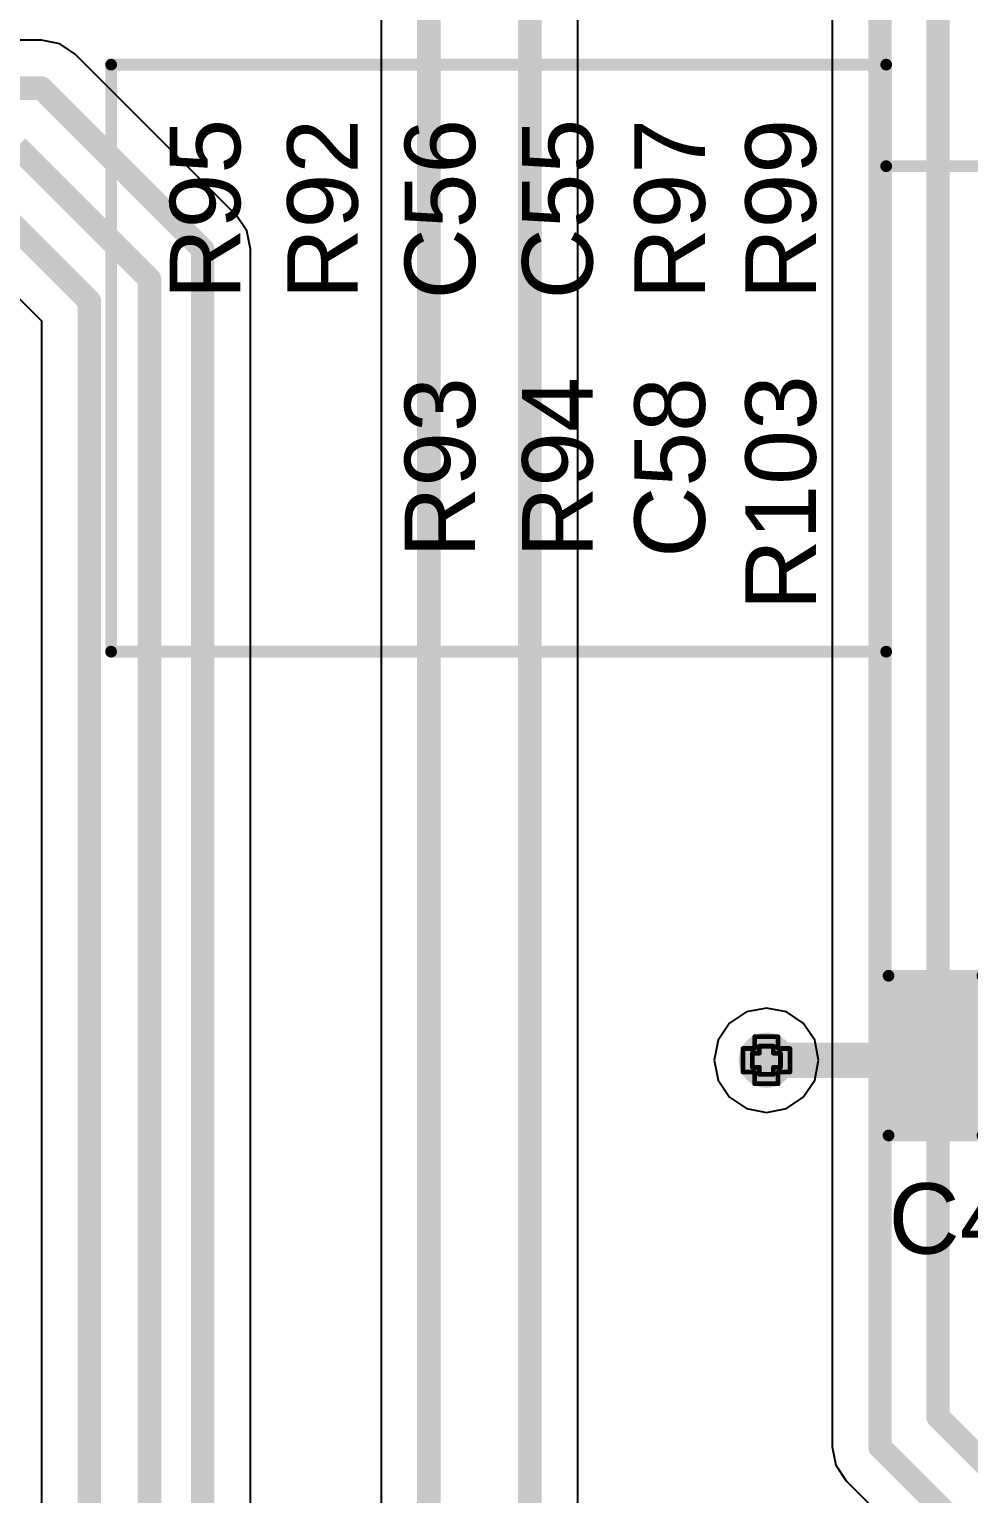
# Model space of a CAD drawing. Header units: inches. Extents: x 0 to 198, y 0 to 199.
# Drawn here: x 2.795 to 3.195, y 2.871 to 3.495 of the extents above; entities that cross this region are included whole.
import ezdxf

# ---------------------------------------------------------------- set-up
doc = ezdxf.new("R2010")
doc.units = ezdxf.units.IN
doc.header["$MEASUREMENT"] = 0
for name, color, linetype in [('Bottom Layer', 5, 'Continuous'), ('Drill Drawing', 1, 'Continuous'), ('Layer 1', 16, 'Continuous'), ('Layer 2', 76, 'Continuous'), ('Top Layer', 1, 'Continuous'), ('Top Overlay', 2, 'Continuous'), ('Top Paste', 8, 'Continuous'), ('Top Solder', 216, 'Continuous'), ('Via Holes', 16, 'Continuous')]:
    doc.layers.add(name, color=color, linetype=linetype)
doc.styles.add('Arial', font='', dxfattribs={"height": 0.2})
doc.styles.get('Arial').set_extended_font_data('Arial')

# ---------------------------------------------------------------- blocks, each defined once
blk = doc.blocks.new('C___0805_331')
at = {"layer": 'Top Layer'}
for points in [[(-0.06, 0.03), (-0.02, 0.03), (-0.02, -0.03), (-0.06, -0.03)], [(0.02, 0.03), (0.06, 0.03), (0.06, -0.03), (0.02, -0.03)]]:
    blk.add_hatch(color=1, dxfattribs=at).paths.add_polyline_path(points)
at = {"layer": 'Top Paste'}
for points in [[(-0.06, 0.03), (-0.02, 0.03), (-0.02, -0.03), (-0.06, -0.03)], [(0.02, 0.03), (0.06, 0.03), (0.06, -0.03), (0.02, -0.03)]]:
    blk.add_hatch(color=8, dxfattribs=at).paths.add_polyline_path(points)
at = {"layer": 'Top Solder'}
for points in [[(-0.06276, 0.03276), (-0.01724, 0.03276), (-0.01724, -0.03276), (-0.06276, -0.03276)], [(0.01724, 0.03276), (0.06276, 0.03276), (0.06276, -0.03276), (0.01724, -0.03276)]]:
    blk.add_hatch(color=216, dxfattribs=at).paths.add_polyline_path(points)
at = {"layer": 'Top Overlay'}
for points in [[(-0.064, 0.034, 0.005, 0.005, 0), (-0.024, 0.034, 0.005, 0.005, 0)], [(-0.064, -0.034, 0.005, 0.005, 0), (-0.064, 0.034, 0.005, 0.005, 0)], [(0.024, 0.034, 0.005, 0.005, 0), (0.064, 0.034, 0.005, 0.005, 0)], [(0.064, -0.034, 0.005, 0.005, 0), (0.064, 0.034, 0.005, 0.005, 0)], [(-0.064, -0.034, 0.005, 0.005, 0), (-0.024, -0.034, 0.005, 0.005, 0)], [(0.024, -0.034, 0.005, 0.005, 0), (0.064, -0.034, 0.005, 0.005, 0)]]:
    blk.add_lwpolyline(points, format="xyseb", dxfattribs=at)
for points in [[(-0.06525, 0.034, 0.0025, 0.0025, 1), (-0.06275, 0.034, 0.0025, 0.0025, 1)], [(-0.06525, 0.034, 0.0025, 0.0025, 1), (-0.06275, 0.034, 0.0025, 0.0025, 1)], [(-0.02525, 0.034, 0.0025, 0.0025, 1), (-0.02275, 0.034, 0.0025, 0.0025, 1)], [(0.02275, 0.034, 0.0025, 0.0025, 1), (0.02525, 0.034, 0.0025, 0.0025, 1)], [(0.06275, 0.034, 0.0025, 0.0025, 1), (0.06525, 0.034, 0.0025, 0.0025, 1)], [(0.06275, 0.034, 0.0025, 0.0025, 1), (0.06525, 0.034, 0.0025, 0.0025, 1)], [(-0.06525, -0.034, 0.0025, 0.0025, 1), (-0.06275, -0.034, 0.0025, 0.0025, 1)], [(-0.06525, -0.034, 0.0025, 0.0025, 1), (-0.06275, -0.034, 0.0025, 0.0025, 1)], [(-0.02525, -0.034, 0.0025, 0.0025, 1), (-0.02275, -0.034, 0.0025, 0.0025, 1)], [(0.02275, -0.034, 0.0025, 0.0025, 1), (0.02525, -0.034, 0.0025, 0.0025, 1)], [(0.06275, -0.034, 0.0025, 0.0025, 1), (0.06525, -0.034, 0.0025, 0.0025, 1)], [(0.06275, -0.034, 0.0025, 0.0025, 1), (0.06525, -0.034, 0.0025, 0.0025, 1)]]:
    blk.add_lwpolyline(points, format="xyseb", close=True, dxfattribs=at)

msp = doc.modelspace()

# ---------------------------------------------------------------- hatches: boundary and pattern name
at = {"layer": 'Bottom Layer'}
h = msp.add_hatch(color=5, dxfattribs=at)
edge = h.paths.add_edge_path()
edge.add_arc((3.109, 3.056), 0.01181, 0, 360)
at = {"layer": 'Layer 1'}
h = msp.add_hatch(color=16, dxfattribs=at)
edge = h.paths.add_edge_path()
edge.add_arc((3.109, 3.056), 0.01181, 0, 360)
at = {"layer": 'Layer 2'}
h = msp.add_hatch(color=76, dxfattribs=at)
edge = h.paths.add_edge_path()
edge.add_arc((3.109, 3.056), 0.01181, 0, 360)
at = {"layer": 'Top Layer'}
h = msp.add_hatch(color=1, dxfattribs=at)
edge = h.paths.add_edge_path()
edge.add_arc((3.109, 3.056), 0.01181, 0, 360)
at = {"layer": 'Via Holes'}
h = msp.add_hatch(color=7, dxfattribs=at)
edge = h.paths.add_edge_path()
edge.add_arc((3.109, 3.056), 0.00591, 0, 360)

# ---------------------------------------------------------------- linework, layer by layer
at = {"layer": 'Bottom Layer'}
for p, q in [((3.13694, 4.05812), (3.13694, 2.89133)), ((3.0287, 2.65264), (3.0287, 3.76803)), ((2.94492, 3.7371), (2.94492, 2.60769)), ((3.13694, 2.89133), (3.13849, 2.88353)), ((3.13849, 2.88353), (3.14291, 2.87691)), ((3.14291, 2.87691), (3.17981, 2.84001))]:
    msp.add_line(p, q, dxfattribs=at)
for points in [[(3.15733, 2.89133, 0.01, 0.01, 0), (3.15733, 4.05812, 0.01, 0.01, 0)], [(3.18208, 2.9041, 0.01, 0.01, 0), (3.18208, 4.04776, 0.01, 0.01, 0)], [(3.00831, 2.64419, 0.01, 0.01, 0), (3.00831, 3.77677, 0.01, 0.01, 0)], [(2.96531, 2.60769, 0.01, 0.01, 0), (2.96531, 3.74584, 0.01, 0.01, 0)], [(3.18208, 2.9041, 0.01, 0.01, 0), (3.20834, 2.87784, 0.01, 0.01, 0)], [(3.15733, 2.89133, 0.01, 0.01, 0), (3.19423, 2.85443, 0.01, 0.01, 0)]]:
    msp.add_lwpolyline(points, format="xyseb", dxfattribs=at)
for points in [[(3.17958, 2.9041, 0.005, 0.005, 1), (3.18458, 2.9041, 0.005, 0.005, 1)], [(3.17958, 2.9041, 0.005, 0.005, 1), (3.18458, 2.9041, 0.005, 0.005, 1)], [(3.15483, 2.89133, 0.005, 0.005, 1), (3.15983, 2.89133, 0.005, 0.005, 1)], [(3.15483, 2.89133, 0.005, 0.005, 1), (3.15983, 2.89133, 0.005, 0.005, 1)]]:
    msp.add_lwpolyline(points, format="xyseb", close=True, dxfattribs=at)
at = {"layer": 'Drill Drawing'}
for points in [[(3.104, 3.061, 0.002, 0.002, 0), (3.104, 3.066, 0.002, 0.002, 0)], [(3.104, 3.066, 0.002, 0.002, 0), (3.114, 3.066, 0.002, 0.002, 0)], [(3.106, 3.059, 0.002, 0.002, 0), (3.106, 3.062, 0.002, 0.002, 0)], [(3.106, 3.062, 0.002, 0.002, 0), (3.112, 3.062, 0.002, 0.002, 0)], [(3.112, 3.059, 0.002, 0.002, 0), (3.112, 3.062, 0.002, 0.002, 0)], [(3.114, 3.061, 0.002, 0.002, 0), (3.114, 3.066, 0.002, 0.002, 0)], [(3.099, 3.051, 0.002, 0.002, 0), (3.099, 3.061, 0.002, 0.002, 0)], [(3.099, 3.061, 0.002, 0.002, 0), (3.104, 3.061, 0.002, 0.002, 0)], [(3.103, 3.053, 0.002, 0.002, 0), (3.103, 3.059, 0.002, 0.002, 0)], [(3.103, 3.059, 0.002, 0.002, 0), (3.106, 3.059, 0.002, 0.002, 0)], [(3.112, 3.059, 0.002, 0.002, 0), (3.115, 3.059, 0.002, 0.002, 0)], [(3.114, 3.061, 0.002, 0.002, 0), (3.119, 3.061, 0.002, 0.002, 0)], [(3.115, 3.053, 0.002, 0.002, 0), (3.115, 3.059, 0.002, 0.002, 0)], [(3.119, 3.051, 0.002, 0.002, 0), (3.119, 3.061, 0.002, 0.002, 0)], [(3.099, 3.051, 0.002, 0.002, 0), (3.104, 3.051, 0.002, 0.002, 0)], [(3.103, 3.053, 0.002, 0.002, 0), (3.106, 3.053, 0.002, 0.002, 0)], [(3.104, 3.046, 0.002, 0.002, 0), (3.104, 3.051, 0.002, 0.002, 0)], [(3.106, 3.05, 0.002, 0.002, 0), (3.106, 3.053, 0.002, 0.002, 0)], [(3.106, 3.05, 0.002, 0.002, 0), (3.112, 3.05, 0.002, 0.002, 0)], [(3.112, 3.053, 0.002, 0.002, 0), (3.115, 3.053, 0.002, 0.002, 0)], [(3.112, 3.05, 0.002, 0.002, 0), (3.112, 3.053, 0.002, 0.002, 0)], [(3.114, 3.051, 0.002, 0.002, 0), (3.119, 3.051, 0.002, 0.002, 0)], [(3.114, 3.046, 0.002, 0.002, 0), (3.114, 3.051, 0.002, 0.002, 0)], [(3.104, 3.046, 0.002, 0.002, 0), (3.114, 3.046, 0.002, 0.002, 0)]]:
    msp.add_lwpolyline(points, format="xyseb", dxfattribs=at)
for points in [[(3.1035, 3.066, 0.001, 0.001, 1), (3.1045, 3.066, 0.001, 0.001, 1)], [(3.1035, 3.066, 0.001, 0.001, 1), (3.1045, 3.066, 0.001, 0.001, 1)], [(3.1055, 3.062, 0.001, 0.001, 1), (3.1065, 3.062, 0.001, 0.001, 1)], [(3.1055, 3.062, 0.001, 0.001, 1), (3.1065, 3.062, 0.001, 0.001, 1)], [(3.1115, 3.062, 0.001, 0.001, 1), (3.1125, 3.062, 0.001, 0.001, 1)], [(3.1115, 3.062, 0.001, 0.001, 1), (3.1125, 3.062, 0.001, 0.001, 1)], [(3.1135, 3.066, 0.001, 0.001, 1), (3.1145, 3.066, 0.001, 0.001, 1)], [(3.1135, 3.066, 0.001, 0.001, 1), (3.1145, 3.066, 0.001, 0.001, 1)], [(3.0985, 3.061, 0.001, 0.001, 1), (3.0995, 3.061, 0.001, 0.001, 1)], [(3.0985, 3.061, 0.001, 0.001, 1), (3.0995, 3.061, 0.001, 0.001, 1)], [(3.1025, 3.059, 0.001, 0.001, 1), (3.1035, 3.059, 0.001, 0.001, 1)], [(3.1025, 3.059, 0.001, 0.001, 1), (3.1035, 3.059, 0.001, 0.001, 1)], [(3.1035, 3.061, 0.001, 0.001, 1), (3.1045, 3.061, 0.001, 0.001, 1)], [(3.1035, 3.061, 0.001, 0.001, 1), (3.1045, 3.061, 0.001, 0.001, 1)], [(3.1055, 3.059, 0.001, 0.001, 1), (3.1065, 3.059, 0.001, 0.001, 1)], [(3.1055, 3.059, 0.001, 0.001, 1), (3.1065, 3.059, 0.001, 0.001, 1)], [(3.1115, 3.059, 0.001, 0.001, 1), (3.1125, 3.059, 0.001, 0.001, 1)], [(3.1115, 3.059, 0.001, 0.001, 1), (3.1125, 3.059, 0.001, 0.001, 1)], [(3.1135, 3.061, 0.001, 0.001, 1), (3.1145, 3.061, 0.001, 0.001, 1)], [(3.1135, 3.061, 0.001, 0.001, 1), (3.1145, 3.061, 0.001, 0.001, 1)], [(3.1145, 3.059, 0.001, 0.001, 1), (3.1155, 3.059, 0.001, 0.001, 1)], [(3.1145, 3.059, 0.001, 0.001, 1), (3.1155, 3.059, 0.001, 0.001, 1)], [(3.1185, 3.061, 0.001, 0.001, 1), (3.1195, 3.061, 0.001, 0.001, 1)], [(3.1185, 3.061, 0.001, 0.001, 1), (3.1195, 3.061, 0.001, 0.001, 1)], [(3.0985, 3.051, 0.001, 0.001, 1), (3.0995, 3.051, 0.001, 0.001, 1)], [(3.0985, 3.051, 0.001, 0.001, 1), (3.0995, 3.051, 0.001, 0.001, 1)], [(3.1025, 3.053, 0.001, 0.001, 1), (3.1035, 3.053, 0.001, 0.001, 1)], [(3.1025, 3.053, 0.001, 0.001, 1), (3.1035, 3.053, 0.001, 0.001, 1)], [(3.1035, 3.051, 0.001, 0.001, 1), (3.1045, 3.051, 0.001, 0.001, 1)], [(3.1035, 3.051, 0.001, 0.001, 1), (3.1045, 3.051, 0.001, 0.001, 1)], [(3.1055, 3.053, 0.001, 0.001, 1), (3.1065, 3.053, 0.001, 0.001, 1)], [(3.1055, 3.053, 0.001, 0.001, 1), (3.1065, 3.053, 0.001, 0.001, 1)], [(3.1055, 3.05, 0.001, 0.001, 1), (3.1065, 3.05, 0.001, 0.001, 1)], [(3.1055, 3.05, 0.001, 0.001, 1), (3.1065, 3.05, 0.001, 0.001, 1)], [(3.1115, 3.053, 0.001, 0.001, 1), (3.1125, 3.053, 0.001, 0.001, 1)], [(3.1115, 3.053, 0.001, 0.001, 1), (3.1125, 3.053, 0.001, 0.001, 1)], [(3.1115, 3.05, 0.001, 0.001, 1), (3.1125, 3.05, 0.001, 0.001, 1)], [(3.1115, 3.05, 0.001, 0.001, 1), (3.1125, 3.05, 0.001, 0.001, 1)], [(3.1135, 3.051, 0.001, 0.001, 1), (3.1145, 3.051, 0.001, 0.001, 1)], [(3.1135, 3.051, 0.001, 0.001, 1), (3.1145, 3.051, 0.001, 0.001, 1)], [(3.1145, 3.053, 0.001, 0.001, 1), (3.1155, 3.053, 0.001, 0.001, 1)], [(3.1145, 3.053, 0.001, 0.001, 1), (3.1155, 3.053, 0.001, 0.001, 1)], [(3.1185, 3.051, 0.001, 0.001, 1), (3.1195, 3.051, 0.001, 0.001, 1)], [(3.1185, 3.051, 0.001, 0.001, 1), (3.1195, 3.051, 0.001, 0.001, 1)], [(3.1035, 3.046, 0.001, 0.001, 1), (3.1045, 3.046, 0.001, 0.001, 1)], [(3.1035, 3.046, 0.001, 0.001, 1), (3.1045, 3.046, 0.001, 0.001, 1)], [(3.1135, 3.046, 0.001, 0.001, 1), (3.1145, 3.046, 0.001, 0.001, 1)], [(3.1135, 3.046, 0.001, 0.001, 1), (3.1145, 3.046, 0.001, 0.001, 1)]]:
    msp.add_lwpolyline(points, format="xyseb", close=True, dxfattribs=at)
at = {"layer": 'Layer 2'}
for p, q in [((3.10049, 3.07655), (3.09328, 3.07172)), ((3.109, 3.07824), (3.10049, 3.07655)), ((3.11751, 3.07655), (3.109, 3.07824)), ((3.12472, 3.07172), (3.11751, 3.07655)), ((3.09328, 3.07172), (3.08845, 3.06451)), ((3.12955, 3.06451), (3.12472, 3.07172)), ((3.08845, 3.06451), (3.08676, 3.056)), ((3.13124, 3.056), (3.12955, 3.06451)), ((3.08676, 3.056), (3.08845, 3.04749)), ((3.12955, 3.04749), (3.13124, 3.056)), ((3.08845, 3.04749), (3.09328, 3.04028)), ((3.12472, 3.04028), (3.12955, 3.04749)), ((3.09328, 3.04028), (3.10049, 3.03545)), ((3.11751, 3.03545), (3.12472, 3.04028)), ((3.10049, 3.03545), (3.109, 3.03376)), ((3.109, 3.03376), (3.11751, 3.03545))]:
    msp.add_line(p, q, dxfattribs=at)
at = {"layer": 'Top Layer'}
for p, q in [((2.80035, 3.49039), (1.50754, 3.49039)), ((2.80815, 3.48884), (2.80035, 3.49039)), ((2.81477, 3.48442), (2.80815, 3.48884)), ((2.8834, 3.41579), (2.81477, 3.48442)), ((2.88782, 3.40918), (2.8834, 3.41579)), ((2.88937, 3.40137), (2.88782, 3.40918)), ((2.77155, 3.39961), (2.80033, 3.37083)), ((2.88937, 2.66596), (2.88937, 3.40137)), ((2.88937, 3.40137), (2.88937, 3.40137)), ((2.80033, 3.37083), (2.80033, 2.29261))]:
    msp.add_line(p, q, dxfattribs=at)
for points in [[(1.49909, 3.47, 0.01, 0.01, 0), (2.80035, 3.47, 0.01, 0.01, 0)], [(2.80035, 3.47, 0.01, 0.01, 0), (2.86898, 3.40137, 0.01, 0.01, 0)], [(2.79, 3.445, 0.01, 0.01, 0), (2.84634, 3.38866, 0.01, 0.01, 0)], [(2.78, 3.42, 0.01, 0.01, 0), (2.82072, 3.37928, 0.01, 0.01, 0)], [(2.86898, 2.05242, 0.01, 0.01, 0), (2.86898, 3.40137, 0.01, 0.01, 0)], [(2.84634, 2.06634, 0.01, 0.01, 0), (2.84634, 3.38866, 0.01, 0.01, 0)], [(2.82072, 2.08962, 0.01, 0.01, 0), (2.82072, 3.37928, 0.01, 0.01, 0)], [(3.109, 3.056, 0.015, 0.015, 0), (3.185, 3.056, 0.015, 0.015, 0)]]:
    msp.add_lwpolyline(points, format="xyseb", dxfattribs=at)
for points in [[(2.79785, 3.47, 0.005, 0.005, 1), (2.80285, 3.47, 0.005, 0.005, 1)], [(2.79785, 3.47, 0.005, 0.005, 1), (2.80285, 3.47, 0.005, 0.005, 1)], [(2.86648, 3.40137, 0.005, 0.005, 1), (2.87148, 3.40137, 0.005, 0.005, 1)], [(2.86648, 3.40137, 0.005, 0.005, 1), (2.87148, 3.40137, 0.005, 0.005, 1)], [(2.84384, 3.38866, 0.005, 0.005, 1), (2.84884, 3.38866, 0.005, 0.005, 1)], [(2.84384, 3.38866, 0.005, 0.005, 1), (2.84884, 3.38866, 0.005, 0.005, 1)], [(2.81822, 3.37928, 0.005, 0.005, 1), (2.82322, 3.37928, 0.005, 0.005, 1)], [(2.81822, 3.37928, 0.005, 0.005, 1), (2.82322, 3.37928, 0.005, 0.005, 1)], [(3.10525, 3.056, 0.0075, 0.0075, 1), (3.11275, 3.056, 0.0075, 0.0075, 1)], [(3.18125, 3.056, 0.0075, 0.0075, 1), (3.18875, 3.056, 0.0075, 0.0075, 1)]]:
    msp.add_lwpolyline(points, format="xyseb", close=True, dxfattribs=at)
at = {"layer": 'Top Overlay'}
for points in [[(2.83, 3.48, 0.005, 0.005, 0), (3.16, 3.48, 0.005, 0.005, 0)], [(2.83, 3.23, 0.005, 0.005, 0), (2.83, 3.48, 0.005, 0.005, 0)], [(3.16, 3.23, 0.005, 0.005, 0), (3.16, 3.48, 0.005, 0.005, 0)], [(3.16, 3.43676, 0.005, 0.005, 0), (3.22, 3.43676, 0.005, 0.005, 0)], [(2.83, 3.23, 0.005, 0.005, 0), (3.16, 3.23, 0.005, 0.005, 0)]]:
    msp.add_lwpolyline(points, format="xyseb", dxfattribs=at)
for points in [[(2.82875, 3.48, 0.0025, 0.0025, 1), (2.83125, 3.48, 0.0025, 0.0025, 1)], [(2.82875, 3.48, 0.0025, 0.0025, 1), (2.83125, 3.48, 0.0025, 0.0025, 1)], [(3.15875, 3.48, 0.0025, 0.0025, 1), (3.16125, 3.48, 0.0025, 0.0025, 1)], [(3.15875, 3.48, 0.0025, 0.0025, 1), (3.16125, 3.48, 0.0025, 0.0025, 1)], [(3.15875, 3.43676, 0.0025, 0.0025, 1), (3.16125, 3.43676, 0.0025, 0.0025, 1)], [(2.82875, 3.23, 0.0025, 0.0025, 1), (2.83125, 3.23, 0.0025, 0.0025, 1)], [(2.82875, 3.23, 0.0025, 0.0025, 1), (2.83125, 3.23, 0.0025, 0.0025, 1)], [(3.15875, 3.23, 0.0025, 0.0025, 1), (3.16125, 3.23, 0.0025, 0.0025, 1)], [(3.15875, 3.23, 0.0025, 0.0025, 1), (3.16125, 3.23, 0.0025, 0.0025, 1)]]:
    msp.add_lwpolyline(points, format="xyseb", close=True, dxfattribs=at)

# ---------------------------------------------------------------- block references
msp.add_blockref('C___0805_331', (3.225, 3.05797))

# ---------------------------------------------------------------- texts
at = {"layer": 'Top Overlay', "style": 'Arial'}
for s, p in [('R95', (2.885, 3.38001)), ('C56', (2.985, 3.38001)), ('C55', (3.035, 3.38001)), ('R92', (2.935, 3.38001)), ('R97', (3.08281, 3.38001)), ('R99', (3.13007, 3.38001)), ('R93', (2.985, 3.27001)), ('R94', (3.035, 3.27001)), ('C58', (3.08281, 3.27001)), ('R103', (3.13007, 3.24752))]:
    msp.add_text(s, height=0.03, rotation=90, dxfattribs=at).set_placement(p)
msp.add_text('C46', height=0.03, dxfattribs=at).set_placement((3.16101, 2.97363))

doc.saveas('drawing.dxf')
